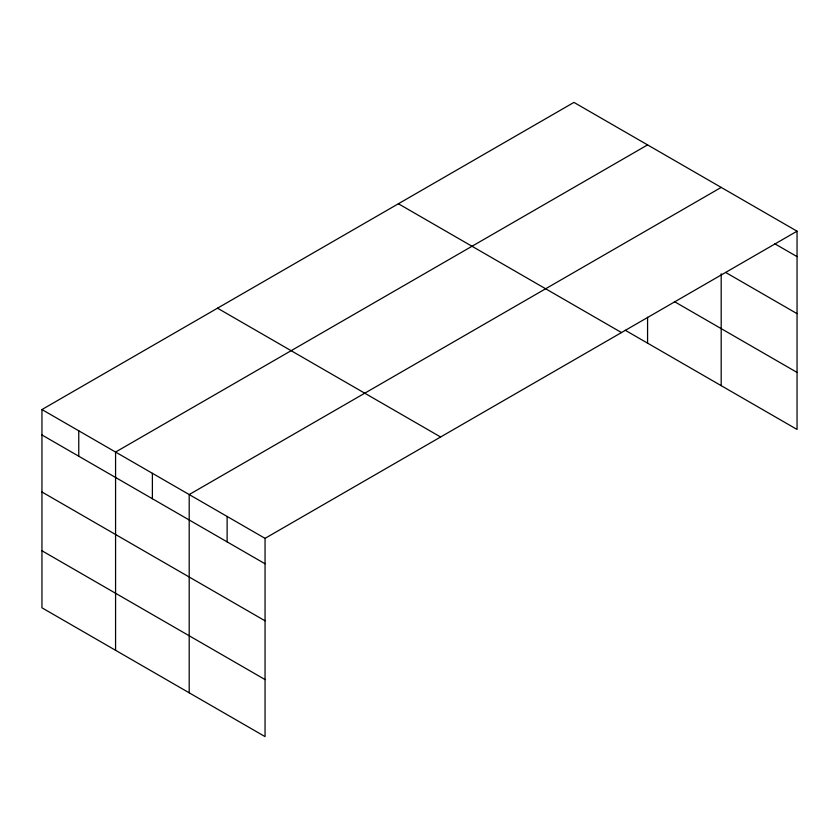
<?xml version="1.0" encoding="UTF-8"?>
<svg xmlns="http://www.w3.org/2000/svg" width="839" height="839" viewBox="0 0 839 839"><rect width="100%" height="100%" fill="white"/><g stroke="black" fill="none" stroke-linecap="round" stroke-linejoin="round"><path stroke-width="1.26" d="M625.265 330.272L797.05 429.453L797.05 231.197L573.949 102.4L41.95 409.547L41.95 607.803L265.051 736.6L265.051 538.355L41.95 409.547M647.572 144.906L115.572 452.053L115.572 650.298M721.194 187.412L189.195 494.559L189.195 692.804M265.051 538.355L797.05 231.197M774.743 243.75L797.05 256.629M725.662 272.444L797.05 313.66M674.346 301.579L797.05 372.422M398.389 203.762L621.489 332.559M217.511 308.186L440.611 436.993M41.95 434.969L265.051 563.777M41.95 492L265.051 620.808M41.95 550.762L265.051 679.569M721.194 273.787L721.194 385.657M647.572 317.226L647.572 343.151M227.117 516.457L227.117 541.879M152.383 473.301L152.383 498.733M78.761 430.795L78.761 456.227"/></g></svg>
